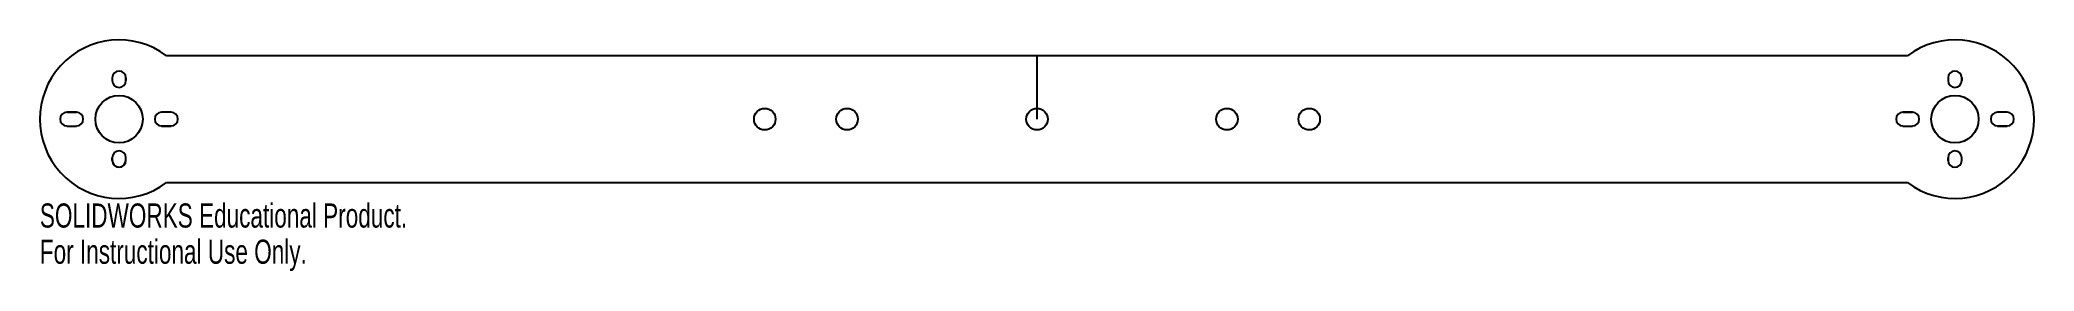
# Model space of a CAD drawing. Header units: millimetres. Extents: x -200 to 200, y -30 to 16.
import ezdxf

# ---------------------------------------------------------------- set-up
doc = ezdxf.new("R2010")
doc.units = ezdxf.units.MM
doc.linetypes.add('CENTERX2', pattern=[20.32, 12.7, -2.54, 2.54, -2.54])
doc.styles.add('SLDTEXTSTYLE0', font='TXT', dxfattribs={"width": 0.7})

msp = doc.modelspace()

# ---------------------------------------------------------------- linework, layer by layer
at = {"color": 7, "linetype": 'Continuous', "lineweight": 25}
for p, q in [((174.62, 12.7), (-174.62, 12.7)), ((-185.53, 8.25), (-185.53, 7.75)), ((-182.78, 7.75), (-182.78, 8.25)), ((182.78, 8.25), (182.78, 7.75)), ((185.53, 7.75), (185.53, 8.25)), ((-192.69, 1.38), (-194.61, 1.38)), ((-173.69, 1.38), (-175.61, 1.38)), ((175.61, 1.38), (173.69, 1.38)), ((194.61, 1.38), (192.69, 1.38)), ((-194.61, -1.38), (-192.69, -1.38)), ((-175.61, -1.38), (-173.69, -1.38)), ((173.69, -1.38), (175.61, -1.38)), ((192.69, -1.38), (194.61, -1.38)), ((-185.53, -7.75), (-185.53, -8.25)), ((-182.78, -8.25), (-182.78, -7.75)), ((182.78, -7.75), (182.78, -8.25)), ((185.53, -8.25), (185.53, -7.75)), ((-174.62, -12.7), (174.62, -12.7))]:
    msp.add_line(p, q, dxfattribs=at)
at = {"color": 7, "linetype": 'CENTERX2'}
msp.add_line((0, 0), (0, 12.7), dxfattribs=at)
at = {"color": 7, "linetype": 'Continuous'}
for p, q in [((-185.53, 8.25), (-185.53, 7.75)), ((-182.78, 8.25), (-182.78, 7.75)), ((182.78, 8.25), (182.78, 7.75)), ((185.53, 8.25), (185.53, 7.75)), ((-194.61, 1.38), (-192.69, 1.38)), ((-173.69, 1.38), (-175.61, 1.38)), ((173.69, 1.38), (175.61, 1.38)), ((194.61, 1.38), (192.69, 1.38)), ((-194.61, -1.38), (-192.69, -1.38)), ((-173.69, -1.38), (-175.61, -1.38)), ((173.69, -1.38), (175.61, -1.38)), ((194.61, -1.38), (192.69, -1.38)), ((-185.53, -8.25), (-185.53, -7.75)), ((-182.78, -8.25), (-182.78, -7.75)), ((182.78, -8.25), (182.78, -7.75)), ((185.53, -8.25), (185.53, -7.75))]:
    msp.add_line(p, q, dxfattribs=at)
for centre in [(-184.15, 0), (184.15, 0)]:
    msp.add_circle(centre, 4.75, dxfattribs=at)
at = {"color": 7, "linetype": 'Continuous', "lineweight": 25}
for centre, radius in [((-184.15, 0), 4.75), ((184.15, 0), 4.75), ((-54.61, 0), 2.16), ((-38.1, 0), 2.16), ((0, 0), 2.16), ((38.1, 0), 2.16), ((54.61, 0), 2.16)]:
    msp.add_circle(centre, radius, dxfattribs=at)
for centre, radius, start, end in [((-184.15, 0), 15.88, 53.1301, 306.8699), ((184.15, 0), 15.88, 233.1301, 126.8699), ((-184.15, 8.25), 1.38, 0, 180), ((184.15, 8.25), 1.38, 0, 180), ((-184.15, 7.75), 1.38, 180, 0), ((184.15, 7.75), 1.38, 180, 0), ((-194.61, 0), 1.37, 90, 270), ((-192.69, 0), 1.37, 270, 90), ((-175.61, 0), 1.37, 90, 270), ((-173.69, 0), 1.37, 270, 90), ((173.69, 0), 1.37, 90, 270), ((175.61, 0), 1.37, 270, 90), ((192.69, 0), 1.37, 90, 270), ((194.61, 0), 1.37, 270, 90), ((-184.15, -7.75), 1.38, 0, 180), ((184.15, -7.75), 1.38, 0, 180), ((-184.15, -8.25), 1.37, 180, 0), ((184.15, -8.25), 1.38, 180, 0)]:
    msp.add_arc(centre, radius, start, end, dxfattribs=at)
at = {"color": 7, "linetype": 'Continuous'}
for centre, radius, start, end in [((-184.15, 8.25), 1.38, 0, 180), ((184.15, 8.25), 1.38, 0, 180), ((-184.15, 7.75), 1.38, 180, 0), ((184.15, 7.75), 1.38, 180, 0), ((-194.61, 0), 1.37, 90, 270), ((-192.69, 0), 1.37, 270, 90), ((-175.61, 0), 1.37, 90, 270), ((-173.69, 0), 1.37, 270, 90), ((173.69, 0), 1.37, 90, 270), ((175.61, 0), 1.37, 270, 90), ((192.69, 0), 1.37, 90, 270), ((194.61, 0), 1.37, 270, 90), ((-184.15, -7.75), 1.38, 0, 180), ((184.15, -7.75), 1.38, 0, 180), ((-184.15, -8.25), 1.38, 180, 0), ((184.15, -8.25), 1.38, 180, 0)]:
    msp.add_arc(centre, radius, start, end, dxfattribs=at)

# ---------------------------------------------------------------- texts
at = {"color": 7, "linetype": 'Continuous', "char_height": 4.8336, "attachment_point": 1, "style": 'SLDTEXTSTYLE0'}
for s, insert in [('SOLIDWORKS Educational Product.', (-200.03, -16.89)), ('For Instructional Use Only.', (-200.03, -24.14))]:
    msp.add_mtext(s, dxfattribs=dict(at, insert=insert))

doc.saveas('drawing.dxf')
